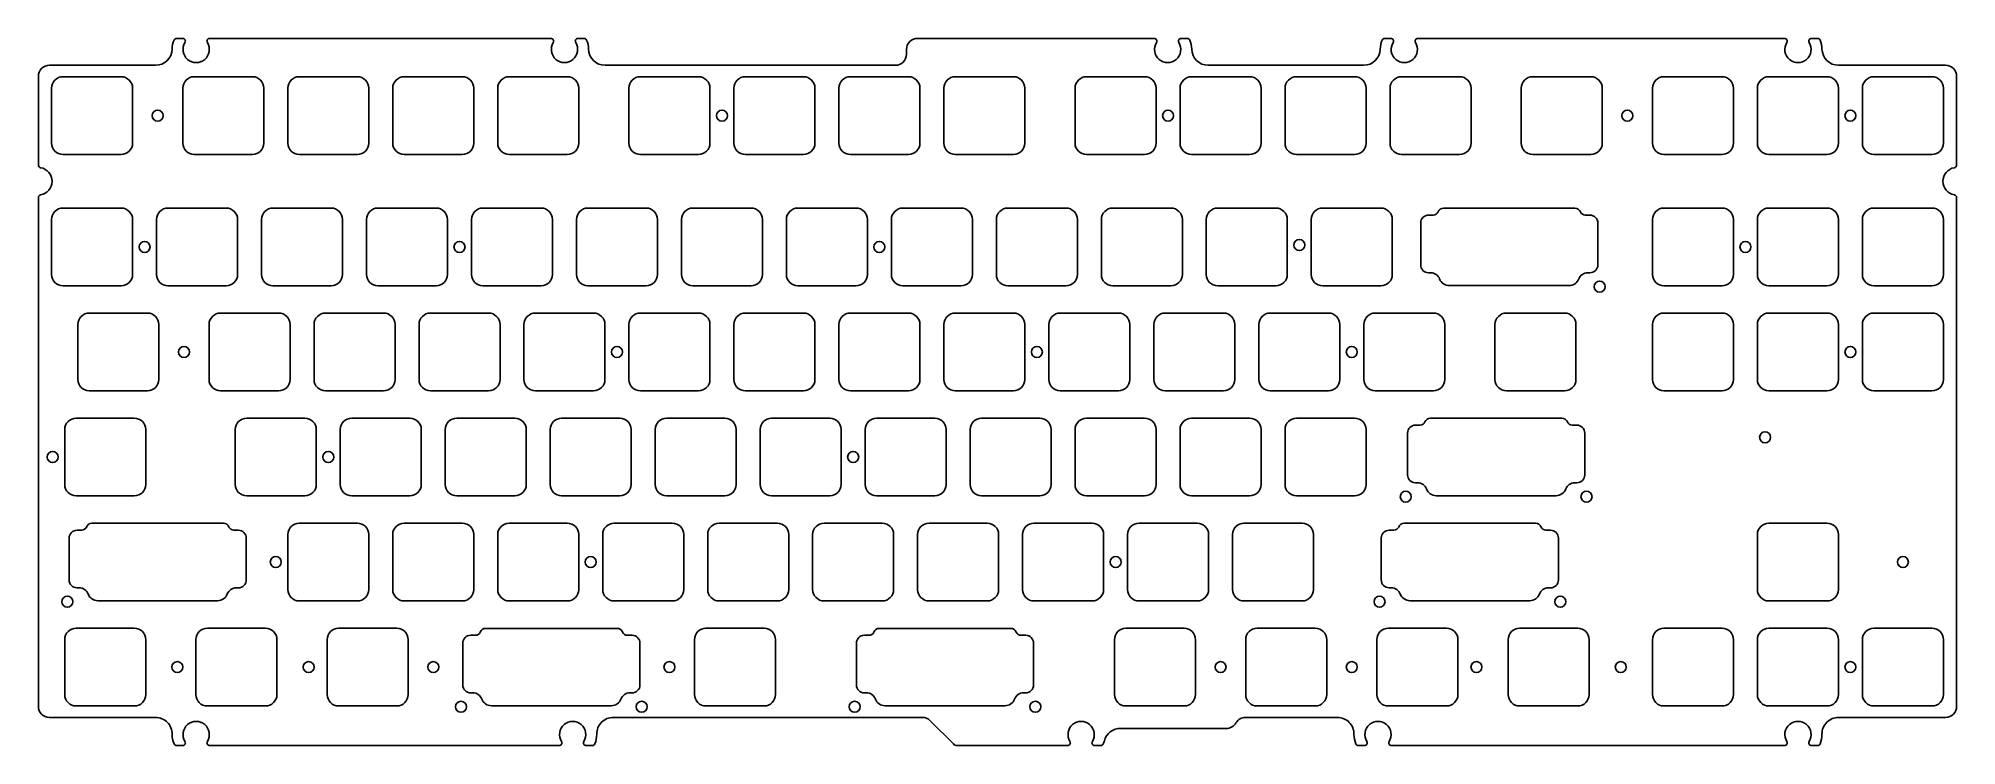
# Model space of a CAD drawing. Header units: millimetres. Extents: x -10 to 338, y -114 to 14.
import ezdxf

# ---------------------------------------------------------------- set-up
doc = ezdxf.new("R2010")
doc.units = ezdxf.units.MM
doc.layers.add('BLACK', color=7, linetype='CONTINUOUS')

msp = doc.modelspace()

# ---------------------------------------------------------------- linework, layer by layer
at = {"layer": 'BLACK', "linetype": 'Continuous'}
for p, q in [((15.325725, 14.009978), (15.325725, 14.009972)), ((16.428001, 14.009972), (15.325725, 14.009972)), ((83.264601, 14.009972), (21.343124, 14.009972)), ((88.185294, 14.009977), (88.185294, 14.009972)), ((89.287601, 14.009972), (88.185294, 14.009972)), ((192.724501, 14.009972), (149.80714, 14.009972)), ((197.645101, 14.009925), (197.645101, 14.009972)), ((198.747401, 14.009972), (197.645101, 14.009972)), ((234.562401, 14.009924), (234.562401, 14.009972)), ((235.664601, 14.009972), (234.562401, 14.009972)), ((240.585294, 14.009977), (240.585294, 14.009972)), ((307.102101, 14.009972), (240.585294, 14.009972)), ((312.022794, 14.009977), (312.022794, 14.009972)), ((313.125101, 14.009972), (312.022794, 14.009972)), ((16.85492, 13.249703), (16.85494, 13.249691)), ((83.691541, 13.249739), (83.69162, 13.249691)), ((89.748361, 13.703972), (89.748417, 13.703996)), ((90.089967, 12.078741), (90.090021, 12.078742)), ((147.784501, 12.009999), (147.784501, 11.125999)), ((193.151574, 13.249664), (193.15153, 13.249691)), ((199.208319, 13.703993), (199.208327, 13.703996)), ((199.549876, 12.078741), (199.549921, 12.078742)), ((234.101594, 13.703992), (234.101585, 13.703996)), ((236.091541, 13.249739), (236.09162, 13.249691)), ((307.529041, 13.249739), (307.52912, 13.249691)), ((313.585861, 13.703972), (313.585917, 13.703996)), ((313.927467, 12.078741), (313.927521, 12.078742)), ((-9.749999, 7.126), (-9.749999, -8.948213)), ((11.523731, 9.125999), (-7.75, 9.125999)), ((5.275001, 7.05), (-5.274995, 7.05)), ((29.0875, 7.05), (18.537499, 7.05)), ((48.1375, 7.05), (37.587499, 7.05)), ((67.1875, 7.05), (56.637499, 7.05)), ((86.2375, 7.05), (75.687499, 7.05)), ((145.784501, 9.125999), (93.089601, 9.125999)), ((110.05, 7.05), (99.499999, 7.05)), ((118.550001, 7.049999), (118.550001, 7.05)), ((129.100001, 7.05), (118.550001, 7.05)), ((137.600001, 7.049999), (137.600001, 7.05)), ((148.150001, 7.05), (137.600001, 7.05)), ((145.784501, 9.125999), (145.784501, 9.126049)), ((156.650001, 7.049999), (156.650001, 7.05)), ((167.200001, 7.05), (156.650001, 7.05)), ((191.0125, 7.05), (180.462499, 7.05)), ((210.0625, 7.05), (199.512499, 7.05)), ((230.75157, 9.125999), (202.549501, 9.125999)), ((229.1125, 7.05), (218.562499, 7.05)), ((230.75157, 9.125999), (230.75157, 9.126048)), ((248.1625, 7.05), (237.612499, 7.05)), ((261.425001, 7.049999), (261.425001, 7.05)), ((271.975001, 7.05), (261.425001, 7.05)), ((285.237501, 7.049999), (285.237501, 7.05)), ((295.787501, 7.05), (285.237501, 7.05)), ((304.287501, 7.049999), (304.287501, 7.05)), ((314.837501, 7.05), (304.287501, 7.05)), ((336.362501, 9.125999), (316.927101, 9.125999)), ((323.337501, 7.049999), (323.337501, 7.05)), ((333.887501, 7.05), (323.337501, 7.05)), ((338.362501, -8.948201), (338.362501, 7.106)), ((-7.349999, 4.974996), (-7.349999, -4.974998)), ((7.350001, 4.974999), (7.350001, -4.975001)), ((16.4625, 4.975), (16.4625, -4.975001)), ((31.1625, 4.975), (31.1625, -4.975)), ((35.5125, 4.975), (35.5125, -4.975001)), ((50.2125, 4.975), (50.2125, -4.975)), ((54.5625, 4.975), (54.5625, -4.975001)), ((69.2625, 4.975), (69.2625, -4.975)), ((73.6125, 4.975), (73.6125, -4.975001)), ((88.3125, 4.975), (88.3125, -4.975)), ((97.425, 4.975), (97.425, -4.975001)), ((112.125, 4.975), (112.125, -4.975)), ((116.475001, 4.974999), (116.475001, -4.975001)), ((131.175001, 4.974999), (131.175001, -4.975001)), ((135.525001, 4.974999), (135.525001, -4.975001)), ((150.225001, 4.974999), (150.225001, -4.975001)), ((154.575001, 4.974999), (154.575001, -4.975001)), ((169.275001, 4.974999), (169.275001, -4.975001)), ((178.3875, 4.975), (178.3875, -4.975001)), ((193.0875, 4.975), (193.0875, -4.975)), ((197.4375, 4.975), (197.4375, -4.975001)), ((212.1375, 4.975), (212.1375, -4.975)), ((216.4875, 4.975), (216.4875, -4.975001)), ((231.1875, 4.975), (231.1875, -4.975)), ((235.5375, 4.975), (235.5375, -4.975001)), ((250.2375, 4.975), (250.2375, -4.975)), ((259.350001, 4.974999), (259.350001, -4.975001)), ((274.050001, 4.974999), (274.050001, -4.975001)), ((283.162501, 4.974999), (283.162501, -4.975001)), ((297.862501, 4.974999), (297.862501, -4.975001)), ((302.212501, 4.974999), (302.212501, -4.975001)), ((316.912501, 4.974999), (316.912501, -4.975001)), ((321.262501, 4.974999), (321.262501, -4.975001)), ((335.962501, 4.974999), (335.962501, -4.975001)), ((5.275001, -7.05), (-5.274997, -7.05)), ((5.275001, -7.050001), (5.275001, -7.05)), ((29.0875, -7.05), (18.5375, -7.05)), ((48.1375, -7.05), (37.5875, -7.05)), ((67.1875, -7.05), (56.6375, -7.05)), ((86.2375, -7.05), (75.6875, -7.05)), ((110.05, -7.05), (99.5, -7.05)), ((129.100001, -7.05), (118.550001, -7.05)), ((129.100001, -7.050001), (129.100001, -7.05)), ((148.150001, -7.05), (137.600001, -7.05)), ((148.150001, -7.050001), (148.150001, -7.05)), ((167.200001, -7.05), (156.650001, -7.05)), ((167.200001, -7.050001), (167.200001, -7.05)), ((191.0125, -7.05), (180.4625, -7.05)), ((210.0625, -7.05), (199.5125, -7.05)), ((229.1125, -7.05), (218.5625, -7.05)), ((248.1625, -7.05), (237.6125, -7.05)), ((271.975001, -7.05), (261.425001, -7.05)), ((271.975001, -7.050001), (271.975001, -7.05)), ((295.787501, -7.05), (285.237501, -7.05)), ((295.787501, -7.050001), (295.787501, -7.05)), ((314.837501, -7.05), (304.287501, -7.05)), ((314.837501, -7.050001), (314.837501, -7.05)), ((333.887501, -7.05), (323.337501, -7.05)), ((333.887501, -7.050001), (333.887501, -7.05)), ((337.945839, -9.441249), (337.94585, -9.441313)), ((-9.749999, -14.864292), (-9.749999, -107.138502)), ((-9.333332, -14.371283), (-9.333332, -14.371284)), ((5.275001, -16.7625), (-5.274993, -16.7625)), ((13.775001, -16.762501), (13.775001, -16.7625)), ((24.325001, -16.7625), (13.775001, -16.7625)), ((32.825001, -16.762501), (32.825001, -16.7625)), ((43.375001, -16.7625), (32.825001, -16.7625)), ((51.875001, -16.762501), (51.875001, -16.7625)), ((62.425001, -16.7625), (51.875001, -16.7625)), ((70.925001, -16.762501), (70.925001, -16.7625)), ((81.475001, -16.7625), (70.925001, -16.7625)), ((89.975001, -16.762501), (89.975001, -16.7625)), ((100.525001, -16.7625), (89.975001, -16.7625)), ((109.025001, -16.762501), (109.025001, -16.7625)), ((119.575001, -16.7625), (109.025001, -16.7625)), ((128.075001, -16.762501), (128.075001, -16.7625)), ((138.625001, -16.7625), (128.075001, -16.7625)), ((147.125001, -16.762501), (147.125001, -16.7625)), ((157.675001, -16.7625), (147.125001, -16.7625)), ((166.175001, -16.762501), (166.175001, -16.7625)), ((176.725001, -16.7625), (166.175001, -16.7625)), ((195.775001, -16.762501), (185.225001, -16.762501)), ((214.825001, -16.762501), (204.275001, -16.762501)), ((233.875001, -16.762501), (223.325001, -16.762501)), ((245.247375, -16.784911), (245.247375, -16.7849)), ((245.247375, -16.7849), (269.102575, -16.7849)), ((285.237501, -16.762501), (285.237501, -16.7625)), ((295.787501, -16.7625), (285.237501, -16.7625)), ((304.287501, -16.762501), (304.287501, -16.7625)), ((314.837501, -16.7625), (304.287501, -16.7625)), ((323.337501, -16.762501), (323.337501, -16.7625)), ((333.887501, -16.7625), (323.337501, -16.7625)), ((338.362495, -14.864201), (338.362501, -14.864201)), ((338.362501, -107.138501), (338.362501, -14.864201)), ((-7.349999, -18.837506), (-7.349999, -28.787498)), ((7.350001, -18.837501), (7.350001, -28.787501)), ((11.700001, -18.837501), (11.700001, -28.787501)), ((26.400001, -18.837501), (26.400001, -28.787501)), ((30.750001, -18.837501), (30.750001, -28.787501)), ((45.450001, -18.837501), (45.450001, -28.787501)), ((49.800001, -18.837501), (49.800001, -28.787501)), ((64.500001, -18.837501), (64.500001, -28.787501)), ((68.850001, -18.837501), (68.850001, -28.787501)), ((83.550001, -18.837501), (83.550001, -28.787501)), ((87.900001, -18.837501), (87.900001, -28.787501)), ((102.600001, -18.837501), (102.600001, -28.787501)), ((106.950001, -18.837501), (106.950001, -28.787501)), ((121.650001, -18.837501), (121.650001, -28.787501)), ((126.000001, -18.837501), (126.000001, -28.787501)), ((140.700001, -18.837501), (140.700001, -28.787501)), ((145.050001, -18.837501), (145.050001, -28.787501)), ((159.750001, -18.837501), (159.750001, -28.787501)), ((164.100001, -18.837501), (164.100001, -28.787501)), ((178.800001, -18.837501), (178.800001, -28.787501)), ((183.150001, -18.837501), (183.150001, -28.787501)), ((197.850001, -18.837501), (197.850001, -28.787501)), ((202.200001, -18.837501), (202.200001, -28.787501)), ((216.900001, -18.837501), (216.900001, -28.787501)), ((221.250001, -18.837501), (221.250001, -28.787501)), ((235.950001, -18.837501), (235.950001, -28.787501)), ((241.099485, -27.06294), (241.099485, -19.4622)), ((242.536512, -18.03706), (243.390075, -18.03706)), ((243.390075, -18.037048), (243.390075, -18.03706)), ((270.959775, -18.03706), (271.825375, -18.03706)), ((273.250365, -19.46206), (273.250365, -27.0629)), ((283.162501, -18.837501), (283.162501, -28.787501)), ((297.862501, -18.837501), (297.862501, -28.787501)), ((302.212501, -18.837501), (302.212501, -28.787501)), ((316.912501, -18.837501), (316.912501, -28.787501)), ((321.262501, -18.837501), (321.262501, -28.787501)), ((335.962501, -18.837501), (335.962501, -28.787501)), ((5.275001, -30.8625), (-5.274997, -30.8625)), ((5.275001, -30.862501), (5.275001, -30.8625)), ((24.325001, -30.8625), (13.775001, -30.8625)), ((24.325001, -30.862501), (24.325001, -30.8625)), ((43.375001, -30.8625), (32.825001, -30.8625)), ((43.375001, -30.862501), (43.375001, -30.8625)), ((62.425001, -30.8625), (51.875001, -30.8625)), ((62.425001, -30.862501), (62.425001, -30.8625)), ((81.475001, -30.8625), (70.925001, -30.8625)), ((81.475001, -30.862501), (81.475001, -30.8625)), ((100.525001, -30.8625), (89.975001, -30.8625)), ((100.525001, -30.862501), (100.525001, -30.8625)), ((119.575001, -30.8625), (109.025001, -30.8625)), ((119.575001, -30.862501), (119.575001, -30.8625)), ((138.625001, -30.8625), (128.075001, -30.8625)), ((138.625001, -30.862501), (138.625001, -30.8625)), ((157.675001, -30.8625), (147.125001, -30.8625)), ((157.675001, -30.862501), (157.675001, -30.8625)), ((176.725001, -30.8625), (166.175001, -30.8625)), ((176.725001, -30.862501), (176.725001, -30.8625)), ((195.775001, -30.862501), (185.225001, -30.862501)), ((214.825001, -30.862501), (204.275001, -30.862501)), ((233.875001, -30.862501), (223.325001, -30.862501)), ((242.928575, -28.48794), (242.524475, -28.48794)), ((268.050425, -30.82441), (246.299575, -30.82441)), ((271.813458, -28.48794), (271.421325, -28.48794)), ((295.787501, -30.8625), (285.237501, -30.8625)), ((295.787501, -30.862501), (295.787501, -30.8625)), ((314.837501, -30.8625), (304.287501, -30.8625)), ((314.837501, -30.862501), (314.837501, -30.8625)), ((333.887501, -30.8625), (323.337501, -30.8625)), ((333.887501, -30.862501), (333.887501, -30.8625)), ((-2.587499, -37.887506), (-2.587499, -47.837498)), ((10.037501, -35.8125), (-0.512493, -35.8125)), ((12.112501, -37.887501), (12.112501, -47.837501)), ((21.225001, -37.887501), (21.225001, -47.837501)), ((23.300001, -35.812501), (23.300001, -35.8125)), ((33.850001, -35.8125), (23.300001, -35.8125)), ((35.925001, -37.887501), (35.925001, -47.837501)), ((40.275001, -37.887501), (40.275001, -47.837501)), ((42.350001, -35.812501), (42.350001, -35.8125)), ((52.900001, -35.8125), (42.350001, -35.8125)), ((54.975001, -37.887501), (54.975001, -47.837501)), ((59.325001, -37.887501), (59.325001, -47.837501)), ((61.400001, -35.812501), (61.400001, -35.8125)), ((71.950001, -35.8125), (61.400001, -35.8125)), ((74.025001, -37.887501), (74.025001, -47.837501)), ((78.375001, -37.887501), (78.375001, -47.837501)), ((80.450001, -35.812501), (80.450001, -35.8125)), ((91.000001, -35.8125), (80.450001, -35.8125)), ((93.075001, -37.887501), (93.075001, -47.837501)), ((97.425001, -37.887501), (97.425001, -47.837501)), ((99.500001, -35.812501), (99.500001, -35.8125)), ((110.050001, -35.8125), (99.500001, -35.8125)), ((112.125001, -37.887501), (112.125001, -47.837501)), ((116.475001, -37.887501), (116.475001, -47.837501)), ((118.550001, -35.812501), (118.550001, -35.8125)), ((129.100001, -35.8125), (118.550001, -35.8125)), ((131.175001, -37.887501), (131.175001, -47.837501)), ((135.525001, -37.887501), (135.525001, -47.837501)), ((137.600001, -35.812501), (137.600001, -35.8125)), ((148.150001, -35.8125), (137.600001, -35.8125)), ((150.225001, -37.887501), (150.225001, -47.837501)), ((154.575001, -37.887501), (154.575001, -47.837501)), ((156.650001, -35.812501), (156.650001, -35.8125)), ((167.200001, -35.8125), (156.650001, -35.8125)), ((169.275001, -37.887501), (169.275001, -47.837501)), ((173.625001, -37.887501), (173.625001, -47.837501)), ((175.700001, -35.812501), (175.700001, -35.8125)), ((186.250001, -35.8125), (175.700001, -35.8125)), ((188.325001, -37.887501), (188.325001, -47.837501)), ((192.675001, -37.887501), (192.675001, -47.837501)), ((194.750001, -35.812501), (194.750001, -35.8125)), ((205.300001, -35.8125), (194.750001, -35.8125)), ((207.375001, -37.887501), (207.375001, -47.837501)), ((211.725001, -37.887501), (211.725001, -47.837501)), ((213.800001, -35.812501), (213.800001, -35.8125)), ((224.350001, -35.8125), (213.800001, -35.8125)), ((226.425001, -37.887501), (226.425001, -47.837501)), ((230.775001, -37.887501), (230.775001, -47.837501)), ((232.850001, -35.812501), (232.850001, -35.8125)), ((243.400001, -35.8125), (232.850001, -35.8125)), ((245.475001, -37.887501), (245.475001, -47.837501)), ((254.5875, -37.8875), (254.5875, -47.837501)), ((267.2125, -35.8125), (256.662499, -35.8125)), ((269.2875, -37.8875), (269.2875, -47.8375)), ((283.162501, -37.887501), (283.162501, -47.837501)), ((285.237501, -35.812501), (285.237501, -35.8125)), ((295.787501, -35.8125), (285.237501, -35.8125)), ((297.862501, -37.887501), (297.862501, -47.837501)), ((302.212501, -37.887501), (302.212501, -47.837501)), ((304.287501, -35.812501), (304.287501, -35.8125)), ((314.837501, -35.8125), (304.287501, -35.8125)), ((316.912501, -37.887501), (316.912501, -47.837501)), ((321.262501, -37.887501), (321.262501, -47.837501)), ((323.337501, -35.812501), (323.337501, -35.8125)), ((333.887501, -35.8125), (323.337501, -35.8125)), ((335.962501, -37.887501), (335.962501, -47.837501)), ((10.037501, -49.9125), (-0.512497, -49.9125)), ((10.037501, -49.912501), (10.037501, -49.9125)), ((33.850001, -49.9125), (23.300001, -49.9125)), ((33.850001, -49.912501), (33.850001, -49.9125)), ((52.900001, -49.9125), (42.350001, -49.9125)), ((52.900001, -49.912501), (52.900001, -49.9125)), ((71.950001, -49.9125), (61.400001, -49.9125)), ((71.950001, -49.912501), (71.950001, -49.9125)), ((91.000001, -49.9125), (80.450001, -49.9125)), ((91.000001, -49.912501), (91.000001, -49.9125)), ((110.050001, -49.9125), (99.500001, -49.9125)), ((110.050001, -49.912501), (110.050001, -49.9125)), ((129.100001, -49.9125), (118.550001, -49.9125)), ((129.100001, -49.912501), (129.100001, -49.9125)), ((148.150001, -49.9125), (137.600001, -49.9125)), ((148.150001, -49.912501), (148.150001, -49.9125)), ((167.200001, -49.9125), (156.650001, -49.9125)), ((167.200001, -49.912501), (167.200001, -49.9125)), ((186.250001, -49.9125), (175.700001, -49.9125)), ((186.250001, -49.912501), (186.250001, -49.9125)), ((205.300001, -49.9125), (194.750001, -49.9125)), ((205.300001, -49.912501), (205.300001, -49.9125)), ((224.350001, -49.9125), (213.800001, -49.9125)), ((224.350001, -49.912501), (224.350001, -49.9125)), ((243.400001, -49.9125), (232.850001, -49.9125)), ((243.400001, -49.912501), (243.400001, -49.9125)), ((267.2125, -49.9125), (256.6625, -49.9125)), ((295.787501, -49.9125), (285.237501, -49.9125)), ((295.787501, -49.912501), (295.787501, -49.9125)), ((314.837501, -49.9125), (304.287501, -49.9125)), ((314.837501, -49.912501), (314.837501, -49.9125)), ((333.887501, -49.9125), (323.337501, -49.9125)), ((333.887501, -49.912501), (333.887501, -49.9125)), ((7.65625, -54.8625), (-2.893751, -54.8625)), ((28.062501, -54.862501), (28.062501, -54.8625)), ((38.612501, -54.8625), (28.062501, -54.8625)), ((47.112501, -54.862501), (47.112501, -54.8625)), ((57.662501, -54.8625), (47.112501, -54.8625)), ((66.162501, -54.862501), (66.162501, -54.8625)), ((76.712501, -54.8625), (66.162501, -54.8625)), ((85.212501, -54.862501), (85.212501, -54.8625)), ((95.762501, -54.8625), (85.212501, -54.8625)), ((104.262501, -54.862501), (104.262501, -54.8625)), ((114.812501, -54.8625), (104.262501, -54.8625)), ((123.312501, -54.862501), (123.312501, -54.8625)), ((133.862501, -54.8625), (123.312501, -54.8625)), ((142.362501, -54.862501), (142.362501, -54.8625)), ((152.912501, -54.8625), (142.362501, -54.8625)), ((161.412501, -54.862501), (161.412501, -54.8625)), ((171.962501, -54.8625), (161.412501, -54.8625)), ((180.462501, -54.862501), (180.462501, -54.8625)), ((191.012501, -54.8625), (180.462501, -54.8625)), ((199.512501, -54.862501), (199.512501, -54.8625)), ((210.062501, -54.8625), (199.512501, -54.8625)), ((218.562501, -54.862501), (218.562501, -54.8625)), ((229.112501, -54.8625), (218.562501, -54.8625)), ((242.866125, -54.884911), (242.866125, -54.8849)), ((242.866125, -54.8849), (266.721325, -54.8849)), ((-4.96875, -56.9375), (-4.96875, -66.887501)), ((9.73125, -56.9375), (9.73125, -66.8875)), ((25.987501, -56.937501), (25.987501, -66.887501)), ((40.687501, -56.937501), (40.687501, -66.887501)), ((45.037501, -56.937501), (45.037501, -66.887501)), ((59.737501, -56.937501), (59.737501, -66.887501)), ((64.087501, -56.937501), (64.087501, -66.887501)), ((78.787501, -56.937501), (78.787501, -66.887501)), ((83.137501, -56.937501), (83.137501, -66.887501)), ((97.837501, -56.937501), (97.837501, -66.887501)), ((102.187501, -56.937501), (102.187501, -66.887501)), ((116.887501, -56.937501), (116.887501, -66.887501)), ((121.237501, -56.937501), (121.237501, -66.887501)), ((135.937501, -56.937501), (135.937501, -66.887501)), ((140.287501, -56.937501), (140.287501, -66.887501)), ((154.987501, -56.937501), (154.987501, -66.887501)), ((159.337501, -56.937501), (159.337501, -66.887501)), ((174.037501, -56.937501), (174.037501, -66.887501)), ((178.387501, -56.937501), (178.387501, -66.887501)), ((193.087501, -56.937501), (193.087501, -66.887501)), ((197.437501, -56.937501), (197.437501, -66.887501)), ((212.137501, -56.937501), (212.137501, -66.887501)), ((216.487501, -56.937501), (216.487501, -66.887501)), ((231.187501, -56.937501), (231.187501, -66.887501)), ((238.718235, -65.16294), (238.718235, -57.5622)), ((240.155262, -56.13706), (241.008825, -56.13706)), ((241.008825, -56.137048), (241.008825, -56.13706)), ((268.578525, -56.13706), (269.444125, -56.13706)), ((270.869115, -57.56206), (270.869115, -65.1629)), ((7.65625, -68.9625), (-2.89375, -68.9625)), ((38.612501, -68.9625), (28.062501, -68.9625)), ((38.612501, -68.962501), (38.612501, -68.9625)), ((57.662501, -68.9625), (47.112501, -68.9625)), ((57.662501, -68.962501), (57.662501, -68.9625)), ((76.712501, -68.9625), (66.162501, -68.9625)), ((76.712501, -68.962501), (76.712501, -68.9625)), ((95.762501, -68.9625), (85.212501, -68.9625)), ((95.762501, -68.962501), (95.762501, -68.9625)), ((114.812501, -68.9625), (104.262501, -68.9625)), ((114.812501, -68.962501), (114.812501, -68.9625)), ((133.862501, -68.9625), (123.312501, -68.9625)), ((133.862501, -68.962501), (133.862501, -68.9625)), ((152.912501, -68.9625), (142.362501, -68.9625)), ((152.912501, -68.962501), (152.912501, -68.9625)), ((171.962501, -68.9625), (161.412501, -68.9625)), ((171.962501, -68.962501), (171.962501, -68.9625)), ((191.012501, -68.9625), (180.462501, -68.9625)), ((191.012501, -68.962501), (191.012501, -68.9625)), ((210.062501, -68.9625), (199.512501, -68.9625)), ((210.062501, -68.962501), (210.062501, -68.9625)), ((229.112501, -68.9625), (218.562501, -68.9625)), ((229.112501, -68.962501), (229.112501, -68.9625)), ((240.547325, -66.58794), (240.143225, -66.58794)), ((265.669175, -68.92441), (243.918325, -68.92441)), ((269.432208, -66.58794), (269.040075, -66.58794)), ((-2.732238, -75.18706), (-1.878675, -75.18706)), ((-1.878675, -75.187048), (-1.878675, -75.18706)), ((-0.021375, -73.934911), (-0.021375, -73.9349)), ((-0.021375, -73.9349), (23.833825, -73.9349)), ((25.691025, -75.18706), (26.556625, -75.18706)), ((35.512501, -75.987501), (35.512501, -85.937501)), ((37.587501, -73.912501), (37.587501, -73.9125)), ((48.137501, -73.9125), (37.587501, -73.9125)), ((50.212501, -75.987501), (50.212501, -85.937501)), ((54.562501, -75.987501), (54.562501, -85.937501)), ((56.637501, -73.912501), (56.637501, -73.9125)), ((67.187501, -73.9125), (56.637501, -73.9125)), ((69.262501, -75.987501), (69.262501, -85.937501)), ((73.612501, -75.987501), (73.612501, -85.937501)), ((75.687501, -73.912501), (75.687501, -73.9125)), ((86.237501, -73.9125), (75.687501, -73.9125)), ((88.312501, -75.987501), (88.312501, -85.937501)), ((92.662501, -75.987501), (92.662501, -85.937501)), ((94.737501, -73.912501), (94.737501, -73.9125)), ((105.287501, -73.9125), (94.737501, -73.9125)), ((107.362501, -75.987501), (107.362501, -85.937501)), ((111.712501, -75.987501), (111.712501, -85.937501)), ((113.787501, -73.912501), (113.787501, -73.9125)), ((124.337501, -73.9125), (113.787501, -73.9125)), ((126.412501, -75.987501), (126.412501, -85.937501)), ((130.762501, -75.987501), (130.762501, -85.937501)), ((132.837501, -73.912501), (132.837501, -73.9125)), ((143.387501, -73.9125), (132.837501, -73.9125)), ((145.462501, -75.987501), (145.462501, -85.937501)), ((149.812501, -75.987501), (149.812501, -85.937501)), ((151.887501, -73.912501), (151.887501, -73.9125)), ((162.437501, -73.9125), (151.887501, -73.9125)), ((164.512501, -75.987501), (164.512501, -85.937501)), ((168.862501, -75.987501), (168.862501, -85.937501)), ((170.937501, -73.912501), (170.937501, -73.9125)), ((181.487501, -73.9125), (170.937501, -73.9125)), ((183.562501, -75.987501), (183.562501, -85.937501)), ((187.9125, -75.987501), (187.9125, -85.937501)), ((200.537501, -73.9125), (189.987501, -73.9125)), ((202.6125, -75.9875), (202.6125, -85.937501)), ((202.612502, -75.9875), (202.6125, -75.9875)), ((206.9625, -75.987501), (206.9625, -85.937501)), ((219.587501, -73.9125), (209.037501, -73.9125)), ((221.6625, -75.9875), (221.6625, -85.937501)), ((221.662502, -75.9875), (221.6625, -75.9875)), ((235.392762, -75.18706), (236.246325, -75.18706)), ((236.246325, -75.187048), (236.246325, -75.18706)), ((238.103625, -73.9349), (261.958825, -73.9349)), ((238.103625, -73.934911), (238.103625, -73.9349)), ((263.816025, -75.18706), (264.681625, -75.18706)), ((302.212501, -75.987501), (302.212501, -85.937501)), ((304.287501, -73.912501), (304.287501, -73.9125)), ((314.837501, -73.9125), (304.287501, -73.9125)), ((316.912501, -75.987501), (316.912501, -85.937501)), ((-4.169265, -84.21294), (-4.169265, -76.6122)), ((27.981615, -76.61206), (27.981615, -84.2129)), ((233.955735, -84.21294), (233.955735, -76.6122)), ((266.106615, -76.61206), (266.106615, -84.2129)), ((-2.340175, -85.63794), (-2.744275, -85.63794)), ((26.544708, -85.63794), (26.152575, -85.63794)), ((235.784825, -85.63794), (235.380725, -85.63794)), ((264.669708, -85.63794), (264.277575, -85.63794)), ((22.781675, -87.97441), (1.030825, -87.97441)), ((48.137501, -88.0125), (37.587501, -88.0125)), ((48.137501, -88.012501), (48.137501, -88.0125)), ((67.187501, -88.0125), (56.637501, -88.0125)), ((67.187501, -88.012501), (67.187501, -88.0125)), ((86.237501, -88.0125), (75.687501, -88.0125)), ((86.237501, -88.012501), (86.237501, -88.0125)), ((105.287501, -88.0125), (94.737501, -88.0125)), ((105.287501, -88.012501), (105.287501, -88.0125)), ((124.337501, -88.0125), (113.787501, -88.0125)), ((124.337501, -88.012501), (124.337501, -88.0125)), ((143.387501, -88.0125), (132.837501, -88.0125)), ((143.387501, -88.012501), (143.387501, -88.0125)), ((162.437501, -88.0125), (151.887501, -88.0125)), ((162.437501, -88.012501), (162.437501, -88.0125)), ((181.487501, -88.0125), (170.937501, -88.0125)), ((181.487501, -88.012501), (181.487501, -88.0125)), ((200.537501, -88.0125), (189.987501, -88.0125)), ((219.587501, -88.0125), (209.037501, -88.0125)), ((260.906675, -87.97441), (239.155825, -87.97441)), ((314.837501, -88.0125), (304.287501, -88.0125)), ((314.837501, -88.012501), (314.837501, -88.0125)), ((7.65625, -92.9625), (-2.893751, -92.9625)), ((31.46875, -92.9625), (20.918749, -92.9625)), ((55.28125, -92.9625), (44.731249, -92.9625)), ((71.416125, -92.984911), (71.416125, -92.9849)), ((71.416125, -92.9849), (95.271325, -92.9849)), ((121.95625, -92.9625), (111.406249, -92.9625)), ((142.853625, -92.984911), (142.853625, -92.9849)), ((142.853625, -92.9849), (166.708825, -92.9849)), ((198.15625, -92.9625), (187.606249, -92.9625)), ((221.96875, -92.9625), (211.418749, -92.9625)), ((245.78125, -92.9625), (235.231249, -92.9625)), ((269.59375, -92.9625), (259.043749, -92.9625)), ((285.237501, -92.962501), (285.237501, -92.9625)), ((295.787501, -92.9625), (285.237501, -92.9625)), ((304.287501, -92.962501), (304.287501, -92.9625)), ((314.837501, -92.9625), (304.287501, -92.9625)), ((323.337501, -92.962501), (323.337501, -92.9625)), ((333.887501, -92.9625), (323.337501, -92.9625)), ((-4.96875, -95.0375), (-4.96875, -104.987501)), ((9.73125, -95.0375), (9.73125, -104.9875)), ((18.84375, -95.0375), (18.84375, -104.987501)), ((33.54375, -95.0375), (33.54375, -104.9875)), ((42.65625, -95.0375), (42.65625, -104.987501)), ((57.35625, -95.0375), (57.35625, -104.9875)), ((67.268235, -103.26294), (67.268235, -95.6622)), ((68.705262, -94.23706), (69.558825, -94.23706)), ((69.558825, -94.237048), (69.558825, -94.23706)), ((97.128525, -94.23706), (97.994125, -94.23706)), ((99.419115, -95.66206), (99.419115, -103.2629)), ((109.33125, -95.0375), (109.33125, -104.987501)), ((124.03125, -95.0375), (124.03125, -104.9875)), ((138.705735, -103.26294), (138.705735, -95.6622)), ((140.142762, -94.23706), (140.996325, -94.23706)), ((140.996325, -94.237048), (140.996325, -94.23706)), ((168.566025, -94.23706), (169.431625, -94.23706)), ((170.856615, -95.66206), (170.856615, -103.2629)), ((185.53125, -95.0375), (185.53125, -104.987501)), ((200.23125, -95.0375), (200.23125, -104.9875)), ((209.34375, -95.0375), (209.34375, -104.987501)), ((224.04375, -95.0375), (224.04375, -104.9875)), ((233.15625, -95.0375), (233.15625, -104.987501)), ((247.85625, -95.0375), (247.85625, -104.9875)), ((256.96875, -95.0375), (256.96875, -104.987501)), ((271.66875, -95.0375), (271.66875, -104.9875)), ((283.162501, -95.037501), (283.162501, -104.987501)), ((297.862501, -95.037501), (297.862501, -104.987501)), ((302.212501, -95.037501), (302.212501, -104.987501)), ((316.912501, -95.037501), (316.912501, -104.987501)), ((321.262501, -95.037501), (321.262501, -104.987501)), ((335.962501, -95.037501), (335.962501, -104.987501)), ((7.65625, -107.0625), (-2.89375, -107.0625)), ((31.46875, -107.0625), (20.91875, -107.0625)), ((55.28125, -107.0625), (44.73125, -107.0625)), ((69.097325, -104.68794), (68.693225, -104.68794)), ((94.219175, -107.02441), (72.468325, -107.02441)), ((97.982208, -104.68794), (97.590075, -104.68794)), ((121.95625, -107.0625), (111.40625, -107.0625)), ((140.534825, -104.68794), (140.130725, -104.68794)), ((165.656675, -107.02441), (143.905825, -107.02441)), ((169.419708, -104.68794), (169.027575, -104.68794)), ((198.15625, -107.0625), (187.60625, -107.0625)), ((221.96875, -107.0625), (211.41875, -107.0625)), ((245.78125, -107.0625), (235.23125, -107.0625)), ((269.59375, -107.0625), (259.04375, -107.0625)), ((295.787501, -107.0625), (285.237501, -107.0625)), ((295.787501, -107.062501), (295.787501, -107.0625)), ((314.837501, -107.0625), (304.287501, -107.0625)), ((314.837501, -107.062501), (314.837501, -107.0625)), ((333.887501, -107.0625), (323.337501, -107.0625)), ((333.887501, -107.062501), (333.887501, -107.0625)), ((-7.75, -109.138501), (11.523731, -109.138501)), ((94.602948, -109.138501), (150.647501, -109.138501)), ((152.071649, -109.734149), (156.299135, -113.961635)), ((186.616748, -111.138501), (186.616748, -111.138527)), ((186.616748, -111.138501), (205.83469, -111.138501)), ((209.324766, -109.138501), (225.997301, -109.138501)), ((316.953354, -109.138501), (336.362501, -109.138501)), ((336.362501, -109.138451), (336.362501, -109.138501)), ((14.523362, -112.185759), (14.523363, -112.185759)), ((14.864882, -113.948562), (14.864906, -113.948552)), ((15.325701, -114.254528), (16.428001, -114.254528)), ((16.428001, -114.25451), (16.428001, -114.254528)), ((20.921749, -113.494276), (20.921702, -113.494247)), ((21.348501, -114.254528), (84.755101, -114.254528)), ((84.755101, -114.254516), (84.755101, -114.254528)), ((89.248851, -113.494272), (89.248809, -113.494247)), ((89.675601, -114.254528), (90.778001, -114.254528)), ((90.778001, -114.254487), (90.778001, -114.254528)), ((91.238853, -113.948556), (91.238844, -113.948552)), ((156.299125, -113.961645), (156.299135, -113.961635)), ((157.006101, -114.254528), (177.029397, -114.254528)), ((181.517906, -113.494217), (181.517955, -113.494247)), ((181.944801, -114.254528), (183.047101, -114.254528)), ((183.047101, -114.254468), (183.047101, -114.254528)), ((183.507988, -113.948552), (183.507989, -113.948552)), ((228.997052, -112.185759), (228.996977, -112.185758)), ((229.338579, -113.948554), (229.338585, -113.948552)), ((229.799301, -114.254528), (230.901701, -114.254528)), ((230.901701, -114.254492), (230.901701, -114.254528)), ((235.395314, -113.494205), (235.395382, -113.494247)), ((235.822201, -114.254528), (307.102201, -114.254528)), ((307.102201, -114.254492), (307.102201, -114.254528)), ((311.595814, -113.494205), (311.595882, -113.494247)), ((312.022701, -114.254528), (313.131425, -114.254528)), ((313.585924, -113.948555), (313.585917, -113.948552))]:
    msp.add_line(p, q, dxfattribs=at)
at = {"layer": 'BLACK'}
for centre in [(11.90625, 0), (114.3, 0), (195.2625, 0), (278.60625, 0), (319.0875, 0), (9.525, -23.8125), (66.675, -23.8125), (142.875, -23.8125), (219.0842, -23.4625), (300.0375, -23.8125), (273.575, -31.0125), (16.66875, -42.8625), (95.25, -42.8625), (171.45, -42.8625), (228.6, -42.8625), (319.0875, -42.8625), (303.609375, -58.340625), (-7.14375, -61.9125), (42.8625, -61.9125), (138.1125, -61.9125), (238.39375, -69.1125), (271.19375, -69.1125), (33.3375, -80.9625), (90.4875, -80.9625), (185.7375, -80.9625), (328.6125, -80.9625), (-4.49375, -88.1625), (233.63125, -88.1625), (266.43125, -88.1625), (15.478199, -100.0125), (39.290699, -100.0125), (61.912574, -100.0125), (104.775074, -100.0125), (204.787574, -100.0125), (228.600074, -100.0125), (251.221949, -100.0125), (277.415625, -100.0125), (319.0875, -100.0125), (66.94375, -107.2125), (99.74375, -107.2125), (138.38125, -107.2125), (171.18125, -107.2125)]:
    msp.add_circle(centre, 1, dxfattribs=at)
for centre, radius, start, end in [((15.325701, 13.509999), 0.499967, 89.99724969, 157.16866387), ((16.428001, 13.509999), 0.499973, 328.6289969, 90), ((21.348601, 13.509999), 0.500003, 90.62762676, 211.37337024), ((83.264601, 13.509999), 0.499973, 328.63377174, 90), ((88.185201, 13.509999), 0.499935, 89.98934252, 211.37814349), ((89.287601, 13.510099), 0.499873, 22.81979367, 90), ((149.784701, 12.009899), 2.0002, 89.35722043, 179.9971355), ((192.724501, 13.509899), 0.500073, 328.64414838, 90), ((197.645101, 13.509999), 0.499926, 90, 211.37874024), ((198.747401, 13.509799), 0.500173, 22.84666812, 90), ((234.562401, 13.509899), 0.500025, 90, 157.15903675), ((235.664601, 13.509999), 0.499973, 328.63377174, 90), ((240.585201, 13.509999), 0.499935, 89.98934252, 211.37814349), ((307.102101, 13.509999), 0.499973, 328.63377174, 90), ((312.022701, 13.509999), 0.499935, 89.98934252, 211.37814349), ((313.125101, 13.510099), 0.499873, 22.81979367, 90), ((11.523731, 12.125999), 3.000004, 270, 359.09740263), ((18.888001, 12.009999), 4.365179, 157.16559262, 179.09767984), ((18.888321, 12.009972), 2.3815, 148.63002394, 31.36997606), ((85.725001, 12.009972), 2.3815, 148.63002394, 31.36997606), ((85.724801, 12.009899), 4.365713, 0.90352328, 22.83296346), ((93.089601, 12.125899), 2.9999, 180.90068427, 270), ((145.784601, 11.125999), 1.9999, 269.99713514, 0), ((195.184911, 12.009972), 2.3815, 148.63002394, 31.36997606), ((195.184601, 12.009899), 4.365814, 0.90350072, 22.83240327), ((202.549501, 12.125899), 2.9999, 180.90068427, 270), ((230.760401, 12.125999), 3.000014, 269.83133806, 359.09740564), ((238.124801, 12.009999), 4.365299, 157.16621148, 179.09770464), ((238.125001, 12.009972), 2.3815, 148.63002394, 31.36997606), ((309.562501, 12.009972), 2.3815, 148.63002394, 31.36997606), ((309.562301, 12.009899), 4.365713, 0.90352328, 22.83296346), ((316.927101, 12.125899), 2.9999, 180.90068427, 270), ((-7.75, 7.126), 1.999999, 90, 180), ((-5.274995, 4.974996), 2.075004, 90, 180), ((5.275001, 4.974999), 2.075001, 0, 90), ((18.537504, 4.974996), 2.075004, 90.00013806, 179.99988955), ((29.0875, 4.975), 2.075, 0, 90), ((37.587504, 4.974996), 2.075004, 90.00013806, 179.99988955), ((48.1375, 4.975), 2.075, 0, 90), ((56.637504, 4.974996), 2.075004, 90.00013806, 179.99988955), ((67.1875, 4.975), 2.075, 0, 90), ((75.687504, 4.974996), 2.075004, 90.00013806, 179.99988955), ((86.2375, 4.975), 2.075, 0, 90), ((99.500004, 4.974996), 2.075004, 90.00013806, 179.99988955), ((110.05, 4.975), 2.075, 0, 90), ((118.550001, 4.974999), 2.075, 90, 180), ((129.100001, 4.974999), 2.075001, 0, 90), ((137.600001, 4.974999), 2.075, 90, 180), ((148.150001, 4.974999), 2.075001, 0, 90), ((156.650001, 4.974999), 2.075, 90, 180), ((167.200001, 4.974999), 2.075001, 0, 90), ((180.462504, 4.974996), 2.075004, 90.00013806, 179.99988955), ((191.0125, 4.975), 2.075, 0, 90), ((199.512504, 4.974996), 2.075004, 90.00013806, 179.99988955), ((210.0625, 4.975), 2.075, 0, 90), ((218.562504, 4.974996), 2.075004, 90.00013806, 179.99988955), ((229.1125, 4.975), 2.075, 0, 90), ((237.612504, 4.974996), 2.075004, 90.00013806, 179.99988955), ((248.1625, 4.975), 2.075, 0, 90), ((261.425001, 4.974999), 2.075, 90, 180), ((271.975001, 4.974999), 2.075001, 0, 90), ((285.237501, 4.974999), 2.075, 90, 180), ((295.787501, 4.974999), 2.075001, 0, 90), ((304.287501, 4.974999), 2.075, 90, 180), ((314.837501, 4.974999), 2.075001, 0, 90), ((323.337501, 4.974999), 2.075, 90, 180), ((333.887501, 4.974999), 2.075001, 0, 90), ((336.362401, 7.125799), 2.0002, 359.43284731, 89.9971355), ((-5.274997, -4.974998), 2.075002, 180, 270), ((5.275001, -4.975001), 2.075, 270, 0), ((18.537502, -4.974998), 2.075002, 180.00008284, 269.99994478), ((29.0875, -4.975), 2.075, 270, 0), ((37.587502, -4.974998), 2.075002, 180.00008284, 269.99994478), ((48.1375, -4.975), 2.075, 270, 0), ((56.637502, -4.974998), 2.075002, 180.00008284, 269.99994478), ((67.1875, -4.975), 2.075, 270, 0), ((75.687502, -4.974998), 2.075002, 180.00008284, 269.99994478), ((86.2375, -4.975), 2.075, 270, 0), ((99.500002, -4.974998), 2.075002, 180.00008284, 269.99994478), ((110.05, -4.975), 2.075, 270, 0), ((118.550001, -4.975001), 2.074999, 180, 270), ((129.100001, -4.975001), 2.075, 270, 0), ((137.600001, -4.975001), 2.074999, 180, 270), ((148.150001, -4.975001), 2.075, 270, 0), ((156.650001, -4.975001), 2.074999, 180, 270), ((167.200001, -4.975001), 2.075, 270, 0), ((180.462502, -4.974998), 2.075002, 180.00008284, 269.99994478), ((191.0125, -4.975), 2.075, 270, 0), ((199.512502, -4.974998), 2.075002, 180.00008284, 269.99994478), ((210.0625, -4.975), 2.075, 270, 0), ((218.562502, -4.974998), 2.075002, 180.00008284, 269.99994478), ((229.1125, -4.975), 2.075, 270, 0), ((237.612502, -4.974998), 2.075002, 180.00008284, 269.99994478), ((248.1625, -4.975), 2.075, 270, 0), ((261.425001, -4.975001), 2.074999, 180, 270), ((271.975001, -4.975001), 2.075, 270, 0), ((285.237501, -4.975001), 2.074999, 180, 270), ((295.787501, -4.975001), 2.075, 270, 0), ((304.287501, -4.975001), 2.074999, 180, 270), ((314.837501, -4.975001), 2.075, 270, 0), ((323.337501, -4.975001), 2.074999, 180, 270), ((333.887501, -4.975001), 2.075, 270, 0), ((-9.249998, -8.948211), 0.5, 180.00022918, 260.40586316), ((-9.749999, -11.906251), 2.5, 279.59407669, 80.40592331), ((338.362501, -11.906301), 2.499951, 99.59388701, 260.40573232), ((337.862501, -8.948201), 0.5, 279.59380578, 0), ((-9.249996, -14.864292), 0.500003, 99.59432462, 180), ((-5.274994, -18.837505), 2.075005, 89.99997239, 180.00002761), ((5.275001, -18.837501), 2.075001, 0, 90), ((13.775001, -18.837501), 2.075, 90, 180), ((24.325001, -18.837501), 2.075001, 0, 90), ((32.825001, -18.837501), 2.075, 90, 180), ((43.375001, -18.837501), 2.075001, 0, 90), ((51.875001, -18.837501), 2.075, 90, 180), ((62.425001, -18.837501), 2.075001, 0, 90), ((70.925001, -18.837501), 2.075, 90, 180), ((81.475001, -18.837501), 2.075001, 0, 90), ((89.975001, -18.837501), 2.075, 90, 180), ((100.525001, -18.837501), 2.075001, 0, 90), ((109.025001, -18.837501), 2.075, 90, 180), ((119.575001, -18.837501), 2.075001, 0, 90), ((128.075001, -18.837501), 2.075, 90, 180), ((138.625001, -18.837501), 2.075001, 0, 90), ((147.125001, -18.837501), 2.075, 90, 180), ((157.675001, -18.837501), 2.075001, 0, 90), ((166.175001, -18.837501), 2.075, 90, 180), ((176.725001, -18.837501), 2.075001, 0, 90), ((185.225001, -18.837501), 2.075, 90, 180), ((195.775001, -18.837501), 2.075, 0, 90), ((204.275001, -18.837501), 2.075, 90, 180), ((214.825001, -18.837501), 2.075, 0, 90), ((223.325001, -18.837501), 2.075, 90, 180), ((233.875001, -18.837501), 2.075, 0, 90), ((245.247274, -17.859851), 1.07494, 89.99461656, 157.97750247), ((269.10254, -17.85989), 1.07499, 22.02370504, 89.99813454), ((285.237501, -18.837501), 2.075, 90, 180), ((295.787501, -18.837501), 2.075001, 0, 90), ((304.287501, -18.837501), 2.075, 90, 180), ((314.837501, -18.837501), 2.075001, 0, 90), ((323.337501, -18.837501), 2.075, 90, 180), ((333.887501, -18.837501), 2.075001, 0, 90), ((337.862701, -14.864101), 0.49978, 359.98853612, 80.42495356), ((242.524567, -19.462092), 1.425082, 89.51974267, 180.00434217), ((243.390124, -17.108671), 0.928376, 269.99697591, 337.97782841), ((270.9598, -17.1086), 0.92846, 202.02452102, 269.99845724), ((271.8254, -19.462), 1.42494, 359.99758749, 90.00100523), ((242.524486, -27.062939), 1.425001, 180.00004021, 269.99955772), ((271.82524, -27.06286), 1.425125, 269.52631186, 359.99839184), ((-5.274997, -28.787498), 2.075002, 180, 270), ((5.275001, -28.787501), 2.075, 270, 0), ((13.775001, -28.787501), 2.074999, 180, 270), ((24.325001, -28.787501), 2.075, 270, 0), ((32.825001, -28.787501), 2.074999, 180, 270), ((43.375001, -28.787501), 2.075, 270, 0), ((51.875001, -28.787501), 2.074999, 180, 270), ((62.425001, -28.787501), 2.075, 270, 0), ((70.925001, -28.787501), 2.074999, 180, 270), ((81.475001, -28.787501), 2.075, 270, 0), ((89.975001, -28.787501), 2.074999, 180, 270), ((100.525001, -28.787501), 2.075, 270, 0), ((109.025001, -28.787501), 2.074999, 180, 270), ((119.575001, -28.787501), 2.075, 270, 0), ((128.075001, -28.787501), 2.074999, 180, 270), ((138.625001, -28.787501), 2.075, 270, 0), ((147.125001, -28.787501), 2.074999, 180, 270), ((157.675001, -28.787501), 2.075, 270, 0), ((166.175001, -28.787501), 2.074999, 180, 270), ((176.725001, -28.787501), 2.075, 270, 0), ((185.225001, -28.787501), 2.075, 180, 270), ((195.775001, -28.787501), 2.075, 270, 0), ((204.275001, -28.787501), 2.075, 180, 270), ((214.825001, -28.787501), 2.075, 270, 0), ((223.325001, -28.787501), 2.075, 180, 270), ((233.875001, -28.787501), 2.075, 270, 0), ((242.928551, -30.212848), 1.724908, 20.54547839, 89.9992028), ((246.299462, -28.949415), 1.874995, 200.54692151, 270.00345303), ((268.05034, -28.94933), 1.875082, 270.0025973, 339.45098232), ((271.42133, -30.21288), 1.724936, 90.00016608, 159.45408213), ((285.237501, -28.787501), 2.074999, 180, 270), ((295.787501, -28.787501), 2.075, 270, 0), ((304.287501, -28.787501), 2.074999, 180, 270), ((314.837501, -28.787501), 2.075, 270, 0), ((323.337501, -28.787501), 2.074999, 180, 270), ((333.887501, -28.787501), 2.075, 270, 0), ((-0.512494, -37.887505), 2.075005, 89.99997239, 180.00002761), ((10.037501, -37.887501), 2.075001, 0, 90), ((23.300001, -37.887501), 2.075, 90, 180), ((33.850001, -37.887501), 2.075001, 0, 90), ((42.350001, -37.887501), 2.075, 90, 180), ((52.900001, -37.887501), 2.075001, 0, 90), ((61.400001, -37.887501), 2.075, 90, 180), ((71.950001, -37.887501), 2.075001, 0, 90), ((80.450001, -37.887501), 2.075, 90, 180), ((91.000001, -37.887501), 2.075001, 0, 90), ((99.500001, -37.887501), 2.075, 90, 180), ((110.050001, -37.887501), 2.075001, 0, 90), ((118.550001, -37.887501), 2.075, 90, 180), ((129.100001, -37.887501), 2.075001, 0, 90), ((137.600001, -37.887501), 2.075, 90, 180), ((148.150001, -37.887501), 2.075001, 0, 90), ((156.650001, -37.887501), 2.075, 90, 180), ((167.200001, -37.887501), 2.075001, 0, 90), ((175.700001, -37.887501), 2.075, 90, 180), ((186.250001, -37.887501), 2.075001, 0, 90), ((194.750001, -37.887501), 2.075, 90, 180), ((205.300001, -37.887501), 2.075001, 0, 90), ((213.800001, -37.887501), 2.075, 90, 180), ((224.350001, -37.887501), 2.075001, 0, 90), ((232.850001, -37.887501), 2.075, 90, 180), ((243.400001, -37.887501), 2.075001, 0, 90), ((256.662504, -37.887504), 2.075004, 90.00013806, 179.99988955), ((267.2125, -37.8875), 2.075, 0, 90), ((285.237501, -37.887501), 2.075, 90, 180), ((295.787501, -37.887501), 2.075001, 0, 90), ((304.287501, -37.887501), 2.075, 90, 180), ((314.837501, -37.887501), 2.075001, 0, 90), ((323.337501, -37.887501), 2.075, 90, 180), ((333.887501, -37.887501), 2.075001, 0, 90), ((-0.512497, -47.837498), 2.075002, 180, 270), ((10.037501, -47.837501), 2.075, 270, 0), ((23.300001, -47.837501), 2.074999, 180, 270), ((33.850001, -47.837501), 2.075, 270, 0), ((42.350001, -47.837501), 2.074999, 180, 270), ((52.900001, -47.837501), 2.075, 270, 0), ((61.400001, -47.837501), 2.074999, 180, 270), ((71.950001, -47.837501), 2.075, 270, 0), ((80.450001, -47.837501), 2.074999, 180, 270), ((91.000001, -47.837501), 2.075, 270, 0), ((99.500001, -47.837501), 2.074999, 180, 270), ((110.050001, -47.837501), 2.075, 270, 0), ((118.550001, -47.837501), 2.074999, 180, 270), ((129.100001, -47.837501), 2.075, 270, 0), ((137.600001, -47.837501), 2.074999, 180, 270), ((148.150001, -47.837501), 2.075, 270, 0), ((156.650001, -47.837501), 2.074999, 180, 270), ((167.200001, -47.837501), 2.075, 270, 0), ((175.700001, -47.837501), 2.074999, 180, 270), ((186.250001, -47.837501), 2.075, 270, 0), ((194.750001, -47.837501), 2.074999, 180, 270), ((205.300001, -47.837501), 2.075, 270, 0), ((213.800001, -47.837501), 2.074999, 180, 270), ((224.350001, -47.837501), 2.075, 270, 0), ((232.850001, -47.837501), 2.074999, 180, 270), ((243.400001, -47.837501), 2.075, 270, 0), ((256.662502, -47.837498), 2.075002, 180.00008284, 269.99994478), ((267.2125, -47.8375), 2.075, 270, 0), ((285.237501, -47.837501), 2.074999, 180, 270), ((295.787501, -47.837501), 2.075, 270, 0), ((304.287501, -47.837501), 2.074999, 180, 270), ((314.837501, -47.837501), 2.075, 270, 0), ((323.337501, -47.837501), 2.074999, 180, 270), ((333.887501, -47.837501), 2.075, 270, 0), ((-2.893746, -56.937504), 2.075004, 90.00013806, 179.99988955), ((7.65625, -56.9375), 2.075, 0, 90), ((28.062501, -56.937501), 2.075, 90, 180), ((38.612501, -56.937501), 2.075001, 0, 90), ((47.112501, -56.937501), 2.075, 90, 180), ((57.662501, -56.937501), 2.075001, 0, 90), ((66.162501, -56.937501), 2.075, 90, 180), ((76.712501, -56.937501), 2.075001, 0, 90), ((85.212501, -56.937501), 2.075, 90, 180), ((95.762501, -56.937501), 2.075001, 0, 90), ((104.262501, -56.937501), 2.075, 90, 180), ((114.812501, -56.937501), 2.075001, 0, 90), ((123.312501, -56.937501), 2.075, 90, 180), ((133.862501, -56.937501), 2.075001, 0, 90), ((142.362501, -56.937501), 2.075, 90, 180), ((152.912501, -56.937501), 2.075001, 0, 90), ((161.412501, -56.937501), 2.075, 90, 180), ((171.962501, -56.937501), 2.075001, 0, 90), ((180.462501, -56.937501), 2.075, 90, 180), ((191.012501, -56.937501), 2.075001, 0, 90), ((199.512501, -56.937501), 2.075, 90, 180), ((210.062501, -56.937501), 2.075001, 0, 90), ((218.562501, -56.937501), 2.075, 90, 180), ((229.112501, -56.937501), 2.075001, 0, 90), ((241.008874, -55.208671), 0.928376, 269.99697591, 337.97782841), ((242.866024, -55.959851), 1.07494, 89.99461656, 157.97750247), ((266.72129, -55.95989), 1.07499, 22.02370504, 89.99813454), ((268.57855, -55.2086), 0.92846, 202.02452102, 269.99845724), ((240.143317, -57.562092), 1.425082, 89.51974267, 180.00434217), ((269.44415, -57.562), 1.42494, 359.99758749, 90.00100523), ((240.143236, -65.162939), 1.425001, 180.00004021, 269.99955772), ((269.44399, -65.16286), 1.425125, 269.52631186, 359.99839184), ((-2.893748, -66.887498), 2.075002, 180.00008284, 269.99994478), ((7.65625, -66.8875), 2.075, 270, 0), ((28.062501, -66.887501), 2.074999, 180, 270), ((38.612501, -66.887501), 2.075, 270, 0), ((47.112501, -66.887501), 2.074999, 180, 270), ((57.662501, -66.887501), 2.075, 270, 0), ((66.162501, -66.887501), 2.074999, 180, 270), ((76.712501, -66.887501), 2.075, 270, 0), ((85.212501, -66.887501), 2.074999, 180, 270), ((95.762501, -66.887501), 2.075, 270, 0), ((104.262501, -66.887501), 2.074999, 180, 270), ((114.812501, -66.887501), 2.075, 270, 0), ((123.312501, -66.887501), 2.074999, 180, 270), ((133.862501, -66.887501), 2.075, 270, 0), ((142.362501, -66.887501), 2.074999, 180, 270), ((152.912501, -66.887501), 2.075, 270, 0), ((161.412501, -66.887501), 2.074999, 180, 270), ((171.962501, -66.887501), 2.075, 270, 0), ((180.462501, -66.887501), 2.074999, 180, 270), ((191.012501, -66.887501), 2.075, 270, 0), ((199.512501, -66.887501), 2.074999, 180, 270), ((210.062501, -66.887501), 2.075, 270, 0), ((218.562501, -66.887501), 2.074999, 180, 270), ((229.112501, -66.887501), 2.075, 270, 0), ((240.547301, -68.312848), 1.724908, 20.54547839, 89.9992028), ((243.918212, -67.049415), 1.874995, 200.54692151, 270.00345303), ((265.66909, -67.04933), 1.875082, 270.0025973, 339.45098232), ((269.04008, -68.31288), 1.724936, 90.00016608, 159.45408213), ((-2.744183, -76.612092), 1.425082, 89.51974267, 180.00434217), ((-1.878626, -74.258671), 0.928376, 269.99697591, 337.97782841), ((-0.021476, -75.009851), 1.07494, 89.99461656, 157.97750247), ((23.83379, -75.00989), 1.07499, 22.02370504, 89.99813454), ((25.69105, -74.2586), 0.92846, 202.02452102, 269.99845724), ((26.55665, -76.612), 1.42494, 359.99758749, 90.00100523), ((37.587501, -75.987501), 2.075, 90, 180), ((48.137501, -75.987501), 2.075001, 0, 90), ((56.637501, -75.987501), 2.075, 90, 180), ((67.187501, -75.987501), 2.075001, 0, 90), ((75.687501, -75.987501), 2.075, 90, 180), ((86.237501, -75.987501), 2.075001, 0, 90), ((94.737501, -75.987501), 2.075, 90, 180), ((105.287501, -75.987501), 2.075001, 0, 90), ((113.787501, -75.987501), 2.075, 90, 180), ((124.337501, -75.987501), 2.075001, 0, 90), ((132.837501, -75.987501), 2.075, 90, 180), ((143.387501, -75.987501), 2.075001, 0, 90), ((151.887501, -75.987501), 2.075, 90, 180), ((162.437501, -75.987501), 2.075001, 0, 90), ((170.937501, -75.987501), 2.075, 90, 180), ((181.487501, -75.987501), 2.075001, 0, 90), ((189.987501, -75.987501), 2.075001, 90, 180), ((200.537501, -75.987501), 2.075001, 0.00002761, 90), ((209.037501, -75.987501), 2.075001, 90, 180), ((219.587501, -75.987501), 2.075001, 0.00002761, 90), ((235.380817, -76.612092), 1.425082, 89.51974267, 180.00434217), ((236.246374, -74.258671), 0.928376, 269.99697591, 337.97782841), ((238.103524, -75.009851), 1.07494, 89.99461656, 157.97750247), ((261.95879, -75.00989), 1.07499, 22.02370504, 89.99813454), ((263.81605, -74.2586), 0.92846, 202.02452102, 269.99845724), ((264.68165, -76.612), 1.42494, 359.99758749, 90.00100523), ((304.287501, -75.987501), 2.075, 90, 180), ((314.837501, -75.987501), 2.075001, 0, 90), ((-2.744264, -84.212939), 1.425001, 180.00004021, 269.99955772), ((-2.340199, -87.362848), 1.724908, 20.54547839, 89.9992028), ((1.030712, -86.099415), 1.874995, 200.54692151, 270.00345303), ((22.78159, -86.09933), 1.875082, 270.0025973, 339.45098232), ((26.15258, -87.36288), 1.724936, 90.00016608, 159.45408213), ((26.55649, -84.21286), 1.425125, 269.52631186, 359.99839184), ((37.587501, -85.937501), 2.074999, 180, 270), ((48.137501, -85.937501), 2.075, 270, 0), ((56.637501, -85.937501), 2.074999, 180, 270), ((67.187501, -85.937501), 2.075, 270, 0), ((75.687501, -85.937501), 2.074999, 180, 270), ((86.237501, -85.937501), 2.075, 270, 0), ((94.737501, -85.937501), 2.074999, 180, 270), ((105.287501, -85.937501), 2.075, 270, 0), ((113.787501, -85.937501), 2.074999, 180, 270), ((124.337501, -85.937501), 2.075, 270, 0), ((132.837501, -85.937501), 2.074999, 180, 270), ((143.387501, -85.937501), 2.075, 270, 0), ((151.887501, -85.937501), 2.074999, 180, 270), ((162.437501, -85.937501), 2.075, 270, 0), ((170.937501, -85.937501), 2.074999, 180, 270), ((181.487501, -85.937501), 2.075, 270, 0), ((189.987501, -85.937501), 2.074999, 180, 270), ((200.537501, -85.937501), 2.074999, 270, 0), ((209.037501, -85.937501), 2.074999, 180, 270), ((219.587501, -85.937501), 2.074999, 270, 0), ((235.380736, -84.212939), 1.425001, 180.00004021, 269.99955772), ((235.784801, -87.362848), 1.724908, 20.54547839, 89.9992028), ((239.155712, -86.099415), 1.874995, 200.54692151, 270.00345303), ((260.90659, -86.09933), 1.875082, 270.0025973, 339.45098232), ((264.27758, -87.36288), 1.724936, 90.00016608, 159.45408213), ((264.68149, -84.21286), 1.425125, 269.52631186, 359.99839184), ((304.287501, -85.937501), 2.074999, 180, 270), ((314.837501, -85.937501), 2.075, 270, 0), ((-2.893746, -95.037504), 2.075004, 90.00013806, 179.99988955), ((7.65625, -95.0375), 2.075, 0, 90), ((20.918754, -95.037504), 2.075004, 90.00013806, 179.99988955), ((31.46875, -95.0375), 2.075, 0, 90), ((44.731254, -95.037504), 2.075004, 90.00013806, 179.99988955), ((55.28125, -95.0375), 2.075, 0, 90), ((69.558874, -93.308671), 0.928376, 269.99697591, 337.97782841), ((71.416024, -94.059851), 1.07494, 89.99461656, 157.97750247), ((95.27129, -94.05989), 1.07499, 22.02370504, 89.99813454), ((97.12855, -93.3086), 0.92846, 202.02452102, 269.99845724), ((111.406254, -95.037504), 2.075004, 90.00013806, 179.99988955), ((121.95625, -95.0375), 2.075, 0, 90), ((140.996374, -93.308671), 0.928376, 269.99697591, 337.97782841), ((142.853524, -94.059851), 1.07494, 89.99461656, 157.97750247), ((166.70879, -94.05989), 1.07499, 22.02370504, 89.99813454), ((168.56605, -93.3086), 0.92846, 202.02452102, 269.99845724), ((187.606254, -95.037504), 2.075004, 90.00013806, 179.99988955), ((198.15625, -95.0375), 2.075, 0, 90), ((211.418754, -95.037504), 2.075004, 90.00013806, 179.99988955), ((221.96875, -95.0375), 2.075, 0, 90), ((235.231254, -95.037504), 2.075004, 90.00013806, 179.99988955), ((245.78125, -95.0375), 2.075, 0, 90), ((259.043754, -95.037504), 2.075004, 90.00013806, 179.99988955), ((269.59375, -95.0375), 2.075, 0, 90), ((285.237501, -95.037501), 2.075, 90, 180), ((295.787501, -95.037501), 2.075001, 0, 90), ((304.287501, -95.037501), 2.075, 90, 180), ((314.837501, -95.037501), 2.075001, 0, 90), ((323.337501, -95.037501), 2.075, 90, 180), ((333.887501, -95.037501), 2.075001, 0, 90), ((68.693317, -95.662092), 1.425082, 89.51974267, 180.00434217), ((97.99415, -95.662), 1.42494, 359.99758749, 90.00100523), ((140.130817, -95.662092), 1.425082, 89.51974267, 180.00434217), ((169.43165, -95.662), 1.42494, 359.99758749, 90.00100523), ((68.693236, -103.262939), 1.425001, 180.00004021, 269.99955772), ((97.99399, -103.26286), 1.425125, 269.52631186, 359.99839184), ((140.130736, -103.262939), 1.425001, 180.00004021, 269.99955772), ((169.43149, -103.26286), 1.425125, 269.52631186, 359.99839184), ((-7.75, -107.138502), 1.999999, 180, 270), ((-2.893748, -104.987498), 2.075002, 180.00008284, 269.99994478), ((7.65625, -104.9875), 2.075, 270, 0), ((20.918752, -104.987498), 2.075002, 180.00008284, 269.99994478), ((31.46875, -104.9875), 2.075, 270, 0), ((44.731252, -104.987498), 2.075002, 180.00008284, 269.99994478), ((55.28125, -104.9875), 2.075, 270, 0), ((69.097301, -106.412848), 1.724908, 20.54547839, 89.9992028), ((72.468212, -105.149415), 1.874995, 200.54692151, 270.00345303), ((94.21909, -105.14933), 1.875082, 270.0025973, 339.45098232), ((97.59008, -106.41288), 1.724936, 90.00016608, 159.45408213), ((111.406252, -104.987498), 2.075002, 180.00008284, 269.99994478), ((121.95625, -104.9875), 2.075, 270, 0), ((140.534801, -106.412848), 1.724908, 20.54547839, 89.9992028), ((143.905712, -105.149415), 1.874995, 200.54692151, 270.00345303), ((165.65659, -105.14933), 1.875082, 270.0025973, 339.45098232), ((169.02758, -106.41288), 1.724936, 90.00016608, 159.45408213), ((187.606252, -104.987498), 2.075002, 180.00008284, 269.99994478), ((198.15625, -104.9875), 2.075, 270, 0), ((211.418752, -104.987498), 2.075002, 180.00008284, 269.99994478), ((221.96875, -104.9875), 2.075, 270, 0), ((235.231252, -104.987498), 2.075002, 180.00008284, 269.99994478), ((245.78125, -104.9875), 2.075, 270, 0), ((259.043752, -104.987498), 2.075002, 180.00008284, 269.99994478), ((269.59375, -104.9875), 2.075, 270, 0), ((285.237501, -104.987501), 2.074999, 180, 270), ((295.787501, -104.987501), 2.075, 270, 0), ((304.287501, -104.987501), 2.074999, 180, 270), ((314.837501, -104.987501), 2.075, 270, 0), ((323.337501, -104.987501), 2.074999, 180, 270), ((333.887501, -104.987501), 2.075, 270, 0), ((336.362601, -107.138501), 1.9999, 269.99713514, 0), ((11.523731, -112.138501), 3, 359.09740263, 90), ((18.888321, -112.254528), 2.3815, 328.63002394, 211.36997606), ((87.215428, -112.254528), 2.3815, 328.63002394, 211.36997606), ((94.580201, -112.138601), 3.000186, 89.56558711, 180.90063281), ((150.647501, -111.138801), 2.0003, 44.60512555, 90), ((179.484574, -112.254528), 2.3815, 328.63002394, 211.36997606), ((186.605001, -114.138501), 2.999948, 89.77564803, 165.17973284), ((205.848401, -109.138601), 1.999948, 269.6071953, 330.00245515), ((209.312601, -111.138601), 2.000137, 89.65152014, 149.99895424), ((225.997301, -112.138601), 3.0001, 359.09934455, 90), ((233.362001, -112.254528), 2.3815, 328.63002394, 211.36997606), ((309.562501, -112.254528), 2.3815, 328.63002394, 211.36997606), ((316.927301, -112.138601), 3.000213, 89.50245344, 180.90062471), ((18.888321, -112.254521), 4.365502, 179.09748372, 202.83318879), ((15.325701, -113.754501), 0.500027, 202.8370281, 270), ((16.428001, -113.754501), 0.500009, 270, 31.36570084), ((21.348501, -113.754601), 0.499927, 148.61619445, 270), ((84.755101, -113.754501), 0.500015, 270, 31.36528334), ((89.675601, -113.754601), 0.499927, 148.61568368, 270), ((90.778001, -113.754501), 0.500032, 270, 337.16509524), ((87.215201, -112.254501), 4.365726, 337.1677279, 0.90220711), ((157.006101, -113.254901), 0.999627, 224.99059742, 270), ((177.024201, -113.754501), 0.500054, 270.59536416, 31.36254001), ((181.944801, -113.754501), 0.500027, 148.62873928, 270), ((183.047101, -113.754401), 0.500112, 270, 337.15653726), ((179.484101, -112.254401), 4.36599, 337.16776346, 345.1799598), ((233.361701, -112.254601), 4.365196, 179.09636972, 202.83374395), ((229.799301, -113.754701), 0.499827, 202.81936991, 270), ((230.901701, -113.754501), 0.499992, 270, 31.36689376), ((235.822201, -113.754501), 0.500027, 148.62708793, 270), ((307.102201, -113.754501), 0.499992, 270, 31.36689376), ((312.022701, -113.754501), 0.500027, 148.62708793, 270), ((313.125101, -113.754601), 0.499968, 270.72474418, 337.1744562), ((309.562201, -112.254501), 4.365799, 337.16810156, 0.90219202)]:
    msp.add_arc(centre, radius, start, end, dxfattribs=at)

doc.saveas('drawing.dxf')
